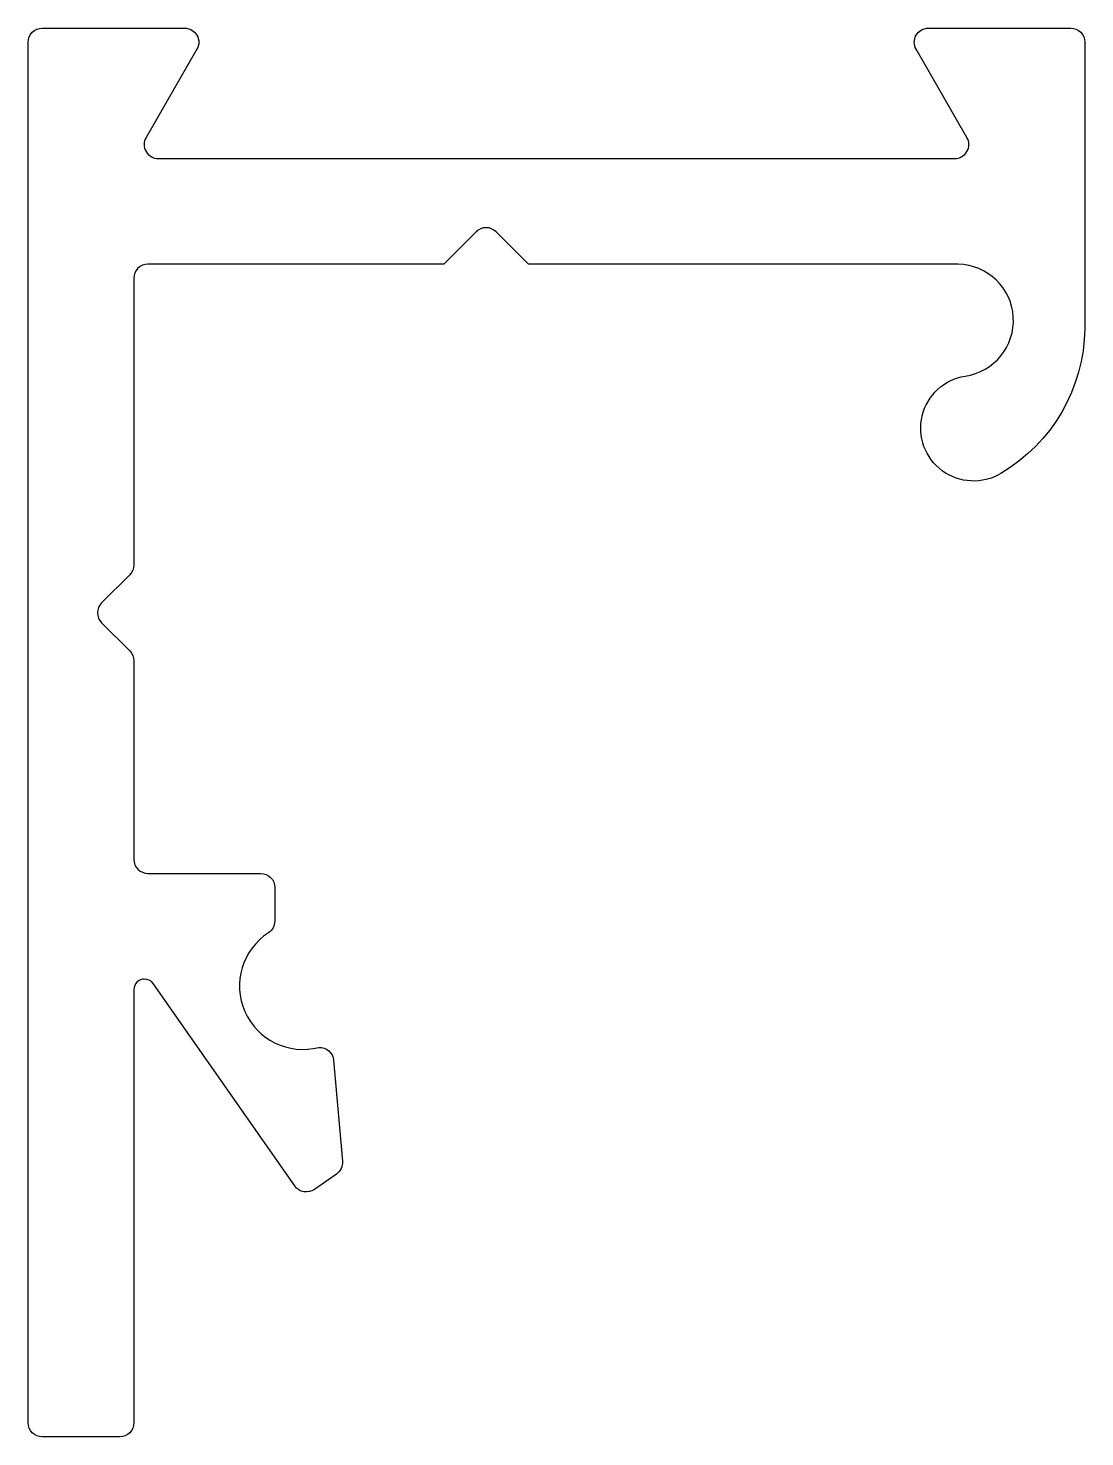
# Model space of a CAD drawing. Extents: x 181.6 to 196.6, y 217.6 to 237.6.
import ezdxf

# ---------------------------------------------------------------- set-up
doc = ezdxf.new("R2010")
doc.units = 0
doc.layers.get('0').update_dxf_attribs({"linetype": 'CONTINUOUS'})

msp = doc.modelspace()

# ---------------------------------------------------------------- linework, layer by layer
at = {"color": 0}
msp.add_lwpolyline([(188.715, 234.235), (188.256, 234.694, 0.414214), (187.973, 234.694), (187.515, 234.235), (183.315, 234.235, 0.414214), (183.115, 234.035), (183.115, 229.967, -0.198912), (183.056, 229.826), (182.656, 229.426, 0.414214), (182.656, 229.143), (183.056, 228.743, -0.198912), (183.115, 228.602), (183.115, 225.785, 0.414214), (183.315, 225.585), (184.915, 225.585, -0.414214), (185.115, 225.385), (185.115, 224.907, -0.253709), (185.024, 224.74, 0.849566), (185.739, 223.114, -0.405361), (185.95, 222.932), (186.075, 221.498, -0.267949), (185.991, 221.317), (185.678, 221.098, -0.414214), (185.4, 221.147), (183.388, 224.021, 0.244698), (183.265, 224.085, 0.414214), (183.115, 223.935), (183.115, 217.785, -0.414214), (182.915, 217.585), (181.815, 217.585, -0.414214), (181.615, 217.785), (181.615, 237.385, -0.414214), (181.815, 237.585), (183.836, 237.585, -0.57735), (184.01, 237.285), (183.288, 236.035, 0.57735), (183.461, 235.735), (194.768, 235.735, 0.57735), (194.941, 236.035), (194.22, 237.285, -0.57735), (194.393, 237.585), (196.415, 237.585, -0.414214), (196.615, 237.385), (196.615, 233.32, -0.261592), (195.421, 231.263, -1.210872), (194.915, 232.646, 0.923892), (194.816, 234.235)], format="xyb", close=True, dxfattribs=at)

doc.saveas('drawing.dxf')
